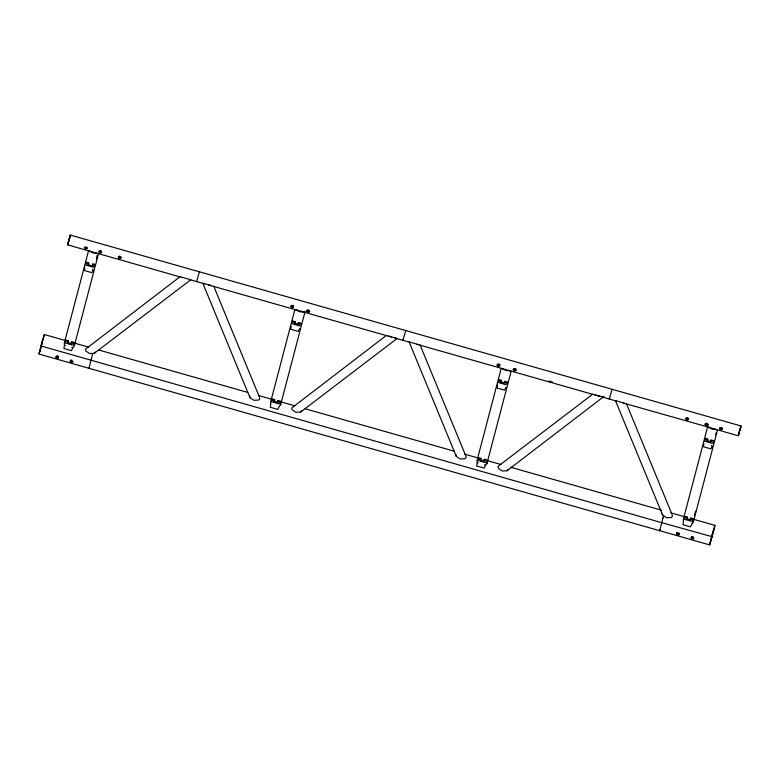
<?xml version="1.0" encoding="UTF-8"?>
<svg xmlns="http://www.w3.org/2000/svg" width="780" height="780" viewBox="0 0 780 780"><rect width="100%" height="100%" fill="white"/><g stroke="black" fill="none" stroke-linecap="round" stroke-linejoin="round"><path stroke-width="1.17" d="M84.649 247.094L85.722 248.566L87.34 247.855M679.234 533.081L679.243 534.144L677.157 534.134L676.543 533.374L677.079 532.467M693.644 537.206L693.644 538.239L692.786 538.551L691.139 537.332M719.745 427.859L719.813 428.727L721.978 429.341L721.929 427.547M711.955 535.86L712.237 534.68M39.985 350.113L42.257 341.386M41.135 346.008L661.791 522.678L662.922 518.017M711.74 536.582L661.762 522.678M65.276 340.48L44.382 334.532L42.023 343.112M694.073 519.431L714.977 525.379L711.838 537.293M41.642 343.824L41.35 345.179L41.691 344.321M661.801 522.649L659.675 530.722L660.056 529.571M39.526 351.887L39.01 354.061L709.615 544.908L710.161 543.153M41.233 346.437L41.759 344.458M68.172 242.707L67.655 244.881L182.676 277.622M69.878 237.256L70.171 235.901M710.122 542.743L709.615 544.908M740.474 428.132L740.756 426.777M88.52 250.858L64.282 343.258L64.438 345.082M67.821 343.229L68.318 340.86L65.832 340.099L65.023 342.664L65.764 343.171L72.881 345.199L74.188 342.478L71.672 341.815L70.931 344.116M88.276 265.258L88.774 262.889L86.287 262.129L85.81 265.083L93.337 267.228L94.643 264.508C91.806 263.104 92.459 263.796 92.937 265.639C91.036 266.487 84.084 262.85 88.852 263.075M96.476 259.155L97.003 255.499M98.494 253.695L74.246 346.096L73.066 347.539M294.879 309.592L270.64 401.993L270.796 403.816M274.18 401.963L274.677 399.594L272.191 398.834L271.713 401.788L279.24 403.933L280.546 401.212L278.021 400.549L277.28 402.851M294.635 323.993L295.132 321.623L292.646 320.873L291.837 323.437L292.578 323.934L299.695 325.962L301.002 323.252L298.477 322.579L297.736 324.88M279.425 406.273L280.605 404.83L305.156 311.259M501.218 368.326L476.98 460.726L477.136 462.55M480.519 460.697L481.016 458.328L478.52 457.567L478.043 460.522L485.17 462.55L486.077 462.511L486.876 459.947L484.36 459.284L483.619 461.575M500.975 382.726L501.472 380.357L498.976 379.597L498.498 382.551L506.035 384.696L507.332 381.976L504.816 381.313L504.075 383.614M485.764 465.007L486.944 463.564L511.183 371.163M707.86 425.89L683.309 519.451L683.465 521.274M686.849 519.431L687.346 517.062L684.859 516.301L684.382 519.246L691.918 521.391L693.215 518.681L690.7 518.008L689.959 520.309M707.304 441.46L707.801 439.091L705.315 438.331L704.837 441.285L711.955 443.303L712.871 443.274L713.671 440.71L711.155 440.037L710.414 442.338M694.473 515.502L695.614 511.144M692.094 523.731L693.274 522.288L717.522 429.887M712.852 532.233L710.59 540.959M67.996 243.253L70.015 236.223M69.352 239.197L70.395 235.092L740.99 425.968L739.947 430.072M39.361 352.433L40.053 349.957M41.866 343.785L42.422 341.806M40.706 348.377L41.408 345.901M738.592 434.128L739.957 429.234M739.294 431.652L738.25 435.757L716.176 429.468M709.956 543.28L712.949 532.837M711.311 539.224L712.004 536.747M713.495 530.985L714.119 528.684M42.257 341.465L42.461 340.636M662.912 518.047L663.341 516.565M712.861 532.311L713.066 531.482M68.63 240.932L69.371 238.358M68.679 241.615L69.42 239.041M40.774 348.221L39.01 354.061M739.274 432.49L740.015 429.916M710.639 541.642L711.38 539.068M40.667 347.812L41.535 345.238M42.471 340.723L42.676 339.924M92.606 354.139L88.949 368.277M713.066 531.57L713.271 530.78M68.035 243.75L68.737 241.342M40.092 350.522L39.224 353.096M739.908 429.497L740.61 427.089M738.631 434.626L739.333 432.218M709.995 543.777L710.697 541.379M42.676 340.012L44.382 334.532M84.854 267.589L84.377 270.543L91.913 272.688L93.21 269.968L92.255 269.256M291.213 326.323L290.735 329.277L298.262 331.422L299.569 328.702M270.757 404.293L270.28 407.248L277.807 409.393L279.113 406.673M497.543 385.057L497.075 388.011L504.601 390.156L505.908 387.436M703.882 443.791L703.404 446.735L710.941 448.88L712.237 446.17L711.282 445.448M683.426 521.761L682.948 524.706L690.485 526.851L691.782 524.131M715.553 434.645L716.089 432.939M713.281 530.858L714.977 525.379M69.849 236.847L70.395 235.092M67.655 244.881L68.201 243.126M403.338 339.183L402.958 340.314L405.707 330.71M609.667 397.917L609.287 399.048L612.037 389.444M740.444 427.713L740.99 425.968M738.25 435.757L738.797 434.002M56.433 355.865L55.916 356.743L57.681 357.805L58.539 357.484L58.529 356.46L57.613 355.69M70.853 359.941L70.151 361.384L70.766 362.144L72.852 362.154L71.896 360.302L70.688 360.487M309.748 311.161L309.28 311.873L307.125 311.259L307.057 310.391L308.041 309.738M70.434 360.691L70.941 361.608L73.018 361.618M515.941 370.159L514.468 370.598L513.386 369.437M688.457 419.26L686.985 419.698L685.903 418.538M707.85 424.788L706.378 425.227L705.295 424.057M592.78 394.124L499.2 465.475L498.079 466.703L498.303 468.312L502.193 470.974L506.971 470.779L604.11 396.337M180.102 276.666L85.41 349.245L85.634 350.854L89.524 353.506L94.302 353.32L95.413 352.092M386.441 335.39L291.749 407.979L291.974 409.588L295.854 412.24L300.641 412.055L301.753 410.826M506.971 470.779L508.092 469.55M94.302 353.32L190.778 279.757L182.111 277.29M300.641 412.055L397.108 338.491L388.44 336.024M100.074 250.536L99.079 251.511L100.162 252.671L101.634 252.232L101.273 250.877M119.467 256.064L118.482 257.029L119.555 258.19L121.037 257.751L120.666 256.406M291.964 305.156L290.969 306.121L292.052 307.291L293.524 306.852L293.163 305.497M513.396 369.125L514.381 368.462L515.58 368.803L516.087 369.895M685.913 418.226L686.897 417.573M705.305 423.755L706.29 423.091L707.489 423.433L707.996 424.515M304.112 312.175L299.51 311.707L295.483 309.719M716.781 429.644L712.189 429.175L708.152 427.186M68.396 341.045C61.913 341.279 76.781 345.52 71.497 341.933M295.21 321.818C288.727 322.043 303.596 326.293 298.311 322.696M274.755 399.779C268.271 400.013 283.14 404.255 277.856 400.666M501.54 380.543C495.056 380.776 509.925 385.018 504.65 381.43M481.084 458.513C474.61 458.747 489.469 462.988 484.195 459.401M707.879 439.276C701.395 439.501 716.264 443.752 710.98 440.154M687.424 517.247C680.94 517.471 695.809 521.722 690.524 518.125M603.447 397.225L594.779 394.758M691.548 536.611L692.718 536.435M65.608 345.462L64.399 345.56L63.921 348.514L71.458 350.659L72.755 347.939L71.799 347.227M478.296 462.93L477.097 463.027L476.619 465.982L484.146 468.117L485.452 465.406L484.497 464.695M211.458 285.646L202.79 283.179L249.941 397.625L253.831 400.276L258.609 400.091L259.721 398.863L259.496 397.254L213.73 286.172M417.787 344.38L409.12 341.913L456.281 456.349L460.161 459.01L464.938 458.815L466.06 457.587L465.835 455.978L420.069 344.906M624.127 403.104L615.459 400.637L662.61 515.083L666.5 517.735L671.278 517.55L672.399 516.321L672.165 514.712L626.408 403.63M89.125 250.984L93.151 252.973L97.754 253.441M501.813 368.452L505.85 370.441L510.451 370.909M548.896 380.981L552.396 381.976M189.647 279.601L204.779 283.91M208.28 284.905L295.708 309.787M296.624 309.933L302.952 311.737M303.869 312.107L391.297 336.999M394.797 337.994L409.948 342.303M416.939 344.302L599.966 396.396M602.297 397.059L616.258 401.027M623.23 403.016L715.621 429.195M74.568 343.132L88.501 347.09M99.002 350.084L247.835 392.447M258.375 395.45L271.274 399.116M280.644 401.788L294.713 405.785M305.253 408.788L454.087 451.152M464.636 454.155L478.706 458.162M486.905 460.493L500.965 464.5M510.344 467.161L661.518 510.198M670.849 512.821L684.782 516.789M688.096 417.914L688.603 418.997M662.386 513.474L662.61 515.083M456.046 454.74L456.281 456.349M249.717 396.016L249.941 397.625M693.127 520.465L693.274 522.288M486.788 461.74L486.944 463.564M280.449 403.006L280.605 404.83M199.368 271.976L196.618 281.59M58.363 357.006L58.363 358.03L57.515 358.351L55.75 357.279L57.437 356.236L58.363 357.006M84.474 247.63L85.546 249.103L87.175 248.401L86.658 247.309L85.459 246.968L84.474 247.63M98.923 251.745L99.996 253.217L101.614 252.506L101.108 251.423L99.908 251.082L98.923 251.745M118.316 257.264L119.389 258.736L121.007 258.034L120.5 256.942L119.301 256.601L118.316 257.264M290.803 306.355L291.876 307.827L293.504 307.125L292.988 306.043L291.788 305.702L290.803 306.355M306.891 310.937L307.954 312.409L309.582 311.707L309.075 310.615L307.876 310.274L306.891 310.937M497.143 365.089L498.215 366.561L499.834 365.859L499.327 364.767L498.127 364.426L497.143 365.089M497.308 364.552L498.381 366.025L500.009 365.313L499.492 364.231L498.293 363.889L497.308 364.552M513.221 369.671L514.293 371.144L515.921 370.432L515.404 369.349L514.205 369.008L513.221 369.671M679.068 533.627L679.068 534.68L678.191 535.012L676.377 533.91L676.904 533.013L678.122 532.828L679.068 533.627M685.737 418.772L686.809 420.244L688.438 419.543L687.921 418.45L686.722 418.109L685.737 418.772M693.469 537.751L693.478 538.775L692.62 539.097L690.865 538.034L692.552 536.981L693.469 537.751M705.139 424.291L706.202 425.763L707.831 425.061L707.323 423.969L706.124 423.628L705.139 424.291M719.579 428.405L720.652 429.877L722.27 429.166L721.763 428.084L720.564 427.742L719.579 428.405"/></g></svg>
